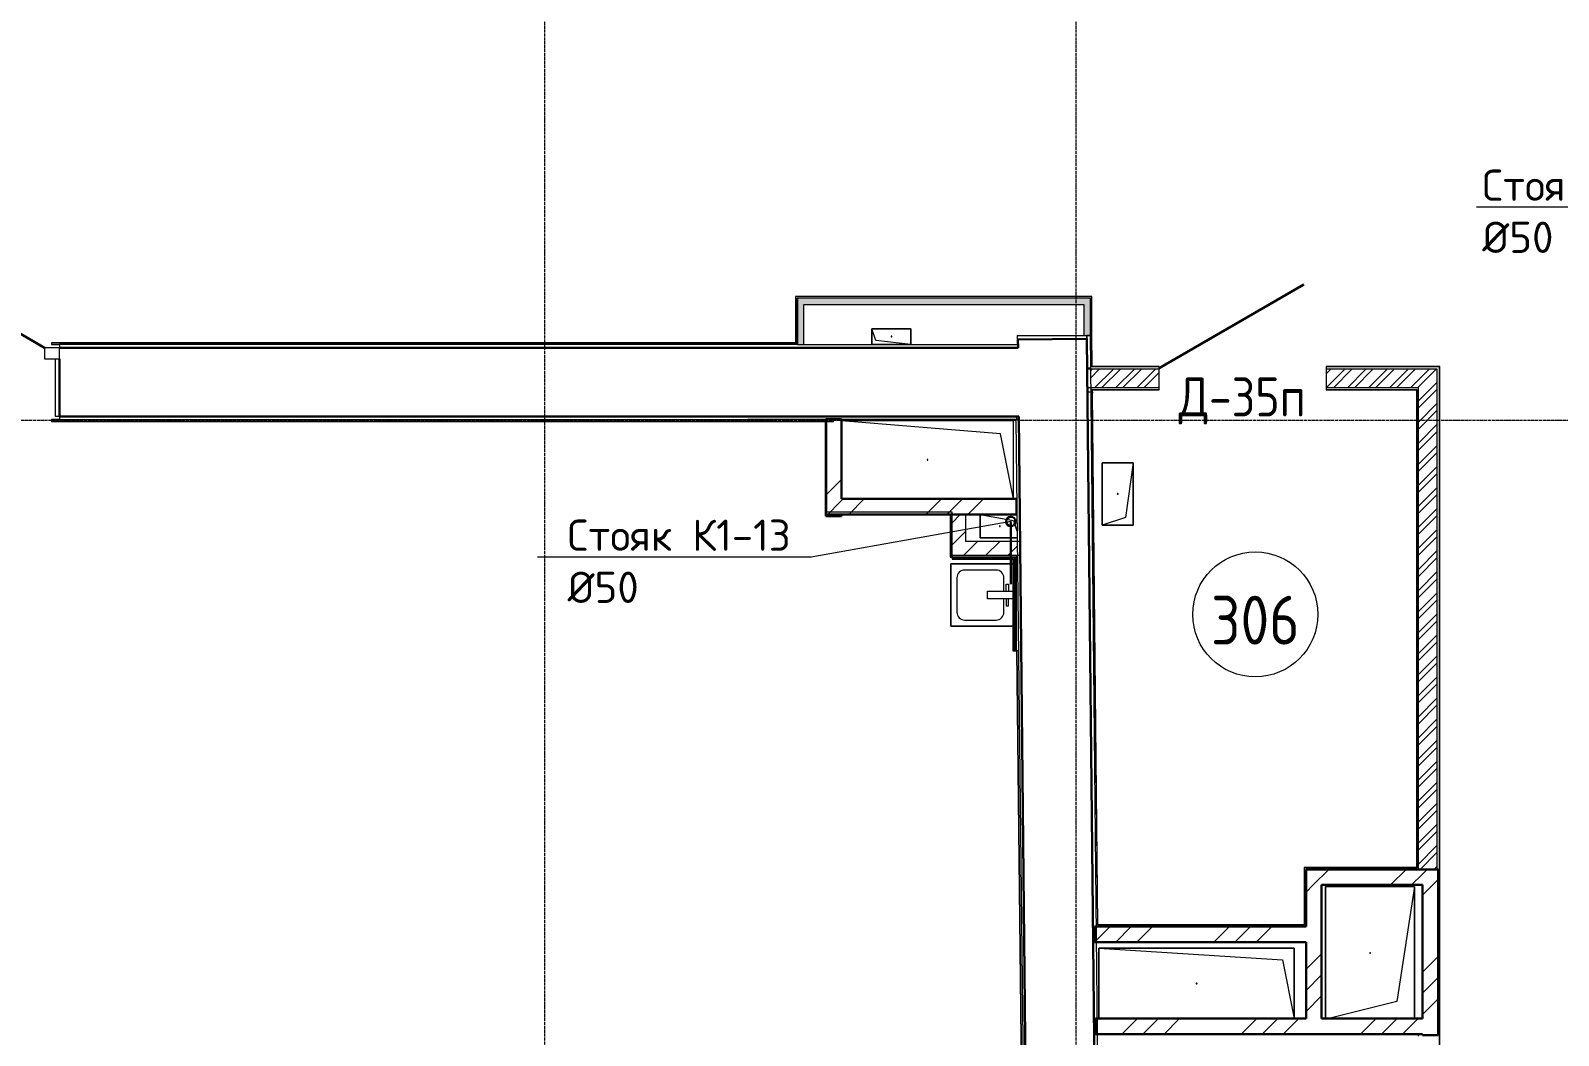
# Model space of a CAD drawing. Header units: millimetres. Extents: x -10178924 to 11692288, y -947381 to 58396.
# Drawn here: x 35159 to 44935, y -270622 to -264191 of the extents above; entities that cross this region are included whole.
import ezdxf
from ezdxf import colors
from ezdxf.entities.mleader import LeaderData, LeaderLine
from ezdxf.math import Vec2, Vec3

# ---------------------------------------------------------------- set-up
doc = ezdxf.new("R2010")
doc.units = ezdxf.units.MM
doc.linetypes.add('ADSK_Линия сетки', pattern=[25, 20, -2.5, 0, -2.5])
for name, color, linetype, lineweight in [('!К1', 32, 'Continuous', 30), ('Аннотация', 7, 'Continuous', 18), ('Выноски ВК', 7, 'Continuous', 0), ('Двери', 7, 'Continuous', 9), ('Марки дверей', 7, 'Continuous', 20), ('Обобщенные модели', 7, 'Continuous', 18), ('Оси', 253, 'Continuous', 9), ('Перекрытие', 7, 'Continuous', 18), ('Сантехника', 7, 'Continuous', 18), ('Стены внутренние', 7, 'Continuous', 18), ('Стены несущие', 7, 'Continuous', 30), ('Стены отделка', 7, 'Continuous', 30), ('Стены штриховка', 7, 'Continuous', 9), ('ШТРИХОВКА', 252, 'Continuous', 15)]:
    doc.layers.add(name, color=color, linetype=linetype, lineweight=lineweight)
doc.layers.add('Линии', color=7, linetype='Continuous', lineweight=9, true_color=0x00a600)
doc.styles.add('GOST Common', font='GOST_Common.ttf', dxfattribs={"width": 0.9, "height": 350})
doc.styles.add('GOST Common_2', font='GOST_Common.ttf', dxfattribs={"width": 0.9, "height": 250})
doc.styles.add('PDF ISOCPEUR', font='isocpeur.ttf')
pattern_1 = [(45, (-4e-11, -184652.27), (-67.35192, 67.35192), []), (45, (44.9, -184652.27), (-67.35192, 67.35192), [])]
pattern_2 = [(45, (-4e-11, -184652.3), (-381.661, 381.661), []), (45, (134.94, -184652.3), (0, 763.322), []), (45, (-134.94, -184652.3), (0, 763.322), [])]
pattern_3 = [(45, (-4e-11, -184652.27), (-70.71068, 70.71068), [])]

# ---------------------------------------------------------------- blocks, each defined once
blk = doc.blocks.new('AC_Дверь_Однопольная_Стальная - 1000х2100Н Д35п-металлическая-7230609-План 3-го этажа')
at = {"layer": 'Двери', "lineweight": 30}
blk.add_line((-535, 75), (391.6, 610), dxfattribs=at)
blk = doc.blocks.new('Дверь-Alumark_двупольная с глухим окном_S70 - 1600х2200 алюм ост Д-20п-4641768-План 3-го этажа')
at = {"layer": 'Двери', "lineweight": 30}
for p, q in [((-580, 220), (299, 727.5)), ((830, 220), (487.9, 417.5))]:
    blk.add_line(p, q, dxfattribs=at)
at = {"layer": 'Двери'}
for p, q in [((-675, 220), (-675, 150)), ((-580, 220), (-675, 220)), ((-580, 150), (-580, 220)), ((830, 220), (830, 150)), ((925, 220), (830, 220)), ((925, 150), (925, 220)), ((-675, 150), (-580, 150)), ((830, 150), (925, 150))]:
    blk.add_line(p, q, dxfattribs=at)
blk = doc.blocks.new('GM_Отверстие прямоугольное _в плите_ - Отверстие-6230068-План 3-го этажа')
at = {"layer": 'Обобщенные модели'}
for p, q in [((-550, 250), (-550, -250)), ((-550, 250), (-466.7, -166.7)), ((-550, 250), (-550, -250)), ((-466.7, -166.7), (550, -250)), ((-550, -250), (550, -250)), ((-550, -250), (550, -250))]:
    blk.add_line(p, q, dxfattribs=at)
for start, end in [(0, 180), (180, 360), (240, 0), (0, 105), (195, 210)]:
    blk.add_arc((0, 0), 2.5, start, end, dxfattribs=at)
blk = doc.blocks.new('GM_Отверстие прямоугольное _в плите_ - Отверстие-3479543-План 3-го этажа')
at = {"layer": 'Обобщенные модели'}
for p, q in [((-100, -200), (-100, 200)), ((-100, 200), (100, 200)), ((100, 200), (-100, 200)), ((-100, 200), (-100, -200)), ((-50, 150), (100, 200)), ((100, 200), (100, -200)), ((100, -200), (100, 200)), ((-100, -200), (-50, 150)), ((100, -200), (-100, -200)), ((-100, -200), (100, -200))]:
    blk.add_line(p, q, dxfattribs=at)
for start, end in [(360, 180), (180, 360), (60, 165), (300, 360), (195, 270)]:
    blk.add_arc((0, 0), 2.5, start, end, dxfattribs=at)
blk = doc.blocks.new('GM_Отверстие прямоугольное _в плите_ - Отверстие-3906246-План 3-го этажа')
at = {"layer": 'Обобщенные модели'}
for p, q in [((-50, -125), (-50, 125)), ((-50, 125), (50, 125)), ((50, 125), (-50, 125)), ((-50, 125), (-50, -125)), ((-50, -125), (-25, 100)), ((-25, 100), (50, 125)), ((50, 125), (50, -125)), ((50, -125), (50, 125)), ((50, -125), (-50, -125)), ((-50, -125), (50, -125))]:
    blk.add_line(p, q, dxfattribs=at)
for start, end in [(360, 180), (180, 360), (60, 165), (300, 360), (195, 270)]:
    blk.add_arc((0, 0), 2.5, start, end, dxfattribs=at)
blk = doc.blocks.new('SND_2D_Раковина - 400х400-608366-План 3-го этажа')
at = {"layer": 'Сантехника'}
for p, q in [((-200, 220), (200, 220)), ((-200, -176.6), (-200, 220)), ((-200, 220), (-200, -176.6)), ((200, 220), (-200, 220)), ((200, 220), (200, -176.6)), ((200, -176.6), (200, 220)), ((-160, 130), (-160, -70)), ((110, 180), (-110, 180)), ((160, -70), (160, 130)), ((-25, -176.6), (-25, -15)), ((-25, -15), (25, -15)), ((25, -15), (25, -176.6)), ((-110, -120), (-25, -120)), ((-70, -135), (-70, -150)), ((-25, -135), (-70, -135)), ((-70, -150), (-25, -150)), ((25, -120), (110, -120)), ((25, -135), (70, -135)), ((70, -150), (25, -150)), ((70, -135), (70, -150))]:
    blk.add_line(p, q, dxfattribs=at)
for centre, start, end in [((-110, 130), 90, 180), ((110, 130), 360, 90), ((-110, -70), 180, 270), ((110, -70), 270, 360)]:
    blk.add_arc(centre, 50, start, end, dxfattribs=at)
blk = doc.blocks.new('GM_Отверстие прямоугольное _в плите_ - Отверстие-V36-План 3-го этажа')
at = {"layer": 'Обобщенные модели'}
for p, q in [((-37.5, 87.5), (29.5, 109.8)), ((75, 110.3), (75, -125)), ((75, -125), (75, 110.3)), ((-75, -125), (-37.5, 87.5)), ((75, -125), (-75, -125)), ((-75, -125), (75, -125))]:
    blk.add_line(p, q, dxfattribs=at)
for start, end in [(360, 180), (180, 360), (60, 165), (300, 360), (195, 270)]:
    blk.add_arc((0, 0), 2.5, start, end, dxfattribs=at)
blk = doc.blocks.new('GM_Отверстие прямоугольное _в плите_ - Отверстие-7245768-План 3-го этажа')
at = {"layer": 'Обобщенные модели'}
for p, q in [((-285, -425), (-285, 420)), ((-285, 420), (-285, -425)), ((-171, 311), (265, 420)), ((285, 420), (285, -425)), ((285, -425), (285, 420)), ((-285, -425), (-171, 311)), ((285, -425), (-285, -425)), ((-285, -425), (285, -425))]:
    blk.add_line(p, q, dxfattribs=at)
for start, end in [(360, 180), (180, 360), (60, 165), (300, 360), (195, 270)]:
    blk.add_arc((0, 0), 2.5, start, end, dxfattribs=at)
blk = doc.blocks.new('GM_Отверстие прямоугольное _в плите_ - Отверстие-V38-План 3-го этажа')
at = {"layer": 'Обобщенные модели'}
for p, q in [((-285, -425), (-285, 420)), ((-285, 420), (-285, -425)), ((-171, 311), (265, 420)), ((285, 420), (285, -425)), ((285, -425), (285, 420)), ((-285, -425), (-171, 311)), ((285, -425), (-285, -425)), ((-285, -425), (285, -425))]:
    blk.add_line(p, q, dxfattribs=at)
for start, end in [(360, 180), (180, 360), (60, 165), (300, 360), (195, 270)]:
    blk.add_arc((0, 0), 2.5, start, end, dxfattribs=at)
blk = doc.blocks.new('GM_Отверстие прямоугольное _в плите_ - Отверстие-7259121-План 3-го этажа')
at = {"layer": 'Обобщенные модели'}
for p, q in [((-225, -625), (-225, 625)), ((-225, 625), (225, 625)), ((225, 625), (-225, 625)), ((-225, 625), (-225, -625)), ((-150, 550), (225, 625)), ((-225, -625), (-150, 550)), ((225, -625), (-225, -625)), ((-225, -625), (225, -625))]:
    blk.add_line(p, q, dxfattribs=at)
for start, end in [(360, 180), (180, 360), (60, 165), (300, 360), (195, 270)]:
    blk.add_arc((0, 0), 2.5, start, end, dxfattribs=at)
blk = doc.blocks.new('3 этаж')
at = {"layer": 'Стены внутренние'}
for points in [[(40106.1, -175616.9), (41898, -175616.9), (41898, -175576.9), (40066.1, -175576.9), (40066.1, -175616.9), (40081.1, -175616.9)], [(41898, -175816.6), (41938, -175816.3), (41938, -175576.9), (41898, -175576.9), (41898, -175616.9)], [(40106.1, -175874), (40106.1, -175616.9), (40066.1, -175616.9), (40066.1, -175874)]]:
    blk.add_hatch(color=256, dxfattribs=at).paths.add_polyline_path(points)
at = {"layer": 'Стены внутренние', "lineweight": 9}
h = blk.add_hatch(dxfattribs=at)
h.set_pattern_fill('FP_1', color=256, style=0, pattern_type=2)
h.set_pattern_definition(pattern_2)
h.paths.add_polyline_path([(40251.2, -176971.5), (40348.4, -176971.5), (40348.4, -176351.5), (40248.4, -176351.5), (40248.4, -176971.5)])
h = blk.add_hatch(dxfattribs=at)
h.set_pattern_fill('FP_1', color=256, style=0, pattern_type=2)
h.set_pattern_definition(pattern_2)
h.paths.add_polyline_path([(41462.6, -176961.5), (41468.4, -176961.5), (41468.4, -176861.5), (40348.4, -176861.5), (40348.4, -176961.5), (41356.7, -176961.5)])
at = {"layer": 'Стены внутренние', "lineweight": 9, "true_color": 0x005b00}
h = blk.add_hatch(dxfattribs=at)
h.set_pattern_fill('FP_4', color=98, style=0, pattern_type=2)
h.set_pattern_definition(pattern_3)
h.paths.add_polyline_path([(41143.7, -177133.5), (41143.7, -176961.5), (41055.7, -176961.5), (41055.7, -177133.5)])
h = blk.add_hatch(dxfattribs=at)
h.set_pattern_fill('FP_4', color=98, style=0, pattern_type=2)
h.set_pattern_definition(pattern_3)
h.paths.add_polyline_path([(41472.4, -177221.5), (41471.4, -177133.5), (41055.7, -177133.5), (41055.7, -177221.5), (41462.6, -177221.5)])
at = {"layer": 'Стены внутренние', "lineweight": 9}
h = blk.add_hatch(dxfattribs=at)
h.set_pattern_fill('FP_1', color=256, style=0, pattern_type=2)
h.set_pattern_definition(pattern_2)
h.paths.add_polyline_path([(44065, -179332.3), (44065, -179232.3), (43320, -179232.3), (43320, -179332.3), (44015, -179332.3)])
h = blk.add_hatch(dxfattribs=at)
h.set_pattern_fill('FP_1', color=256, style=0, pattern_type=2)
h.set_pattern_definition(pattern_2)
h.paths.add_polyline_path([(44103.7, -180293.3), (44165, -180293.3), (44165, -179232.3), (44065, -179232.3), (44065, -180293.3)])
h = blk.add_hatch(dxfattribs=at)
h.set_pattern_fill('FP_1', color=256, style=0, pattern_type=2)
h.set_pattern_definition(pattern_2)
h.paths.add_polyline_path([(43377.4, -180187.3), (43420, -180187.3), (43420, -179332.3), (43320, -179332.3), (43320, -180187.3)])
h = blk.add_hatch(dxfattribs=at)
h.set_pattern_fill('FP_1', color=256, style=0, pattern_type=2)
h.set_pattern_definition(pattern_2)
h.paths.add_polyline_path([(42367.1, -179698.3), (43320, -179698.3), (43320, -179598.3), (41977.1, -179598.3), (41978.1, -179698.3), (42025, -179698.3)])
h = blk.add_hatch(dxfattribs=at)
h.set_pattern_fill('FP_1', color=256, style=0, pattern_type=2)
h.set_pattern_definition(pattern_2)
h.paths.add_polyline_path([(44065, -180287.3), (44065, -180187.3), (41983.1, -180187.3), (41984.2, -180287.3), (44015, -180287.3)])
at = {"layer": 'Стены штриховка'}
h = blk.add_hatch(dxfattribs=at)
h.set_pattern_fill('ANSI32', color=256, scale=10)
h.set_pattern_definition(pattern_1)
h.paths.add_polyline_path([(44015, -176150.2), (44040, -176150.2), (44039, -176031.2), (43450, -176031.2), (43450, -176150.2), (43882.5, -176150.2)])
h.paths.add_polyline_path([(41920.6, -176150.2), (41921.6, -176149.7), (41920.5, -176050.2), (41919.3, -176050.2), (41920.3, -176150.2)])
h.paths.add_polyline_path([(41941.6, -176151.2), (42380, -176151.2), (42380, -176031.2), (41940.5, -176031.2), (41941.5, -176145.3)])
h = blk.add_hatch(dxfattribs=at)
h.set_pattern_fill('ANSI32', color=256, scale=10)
h.set_pattern_definition(pattern_1)
h.paths.add_polyline_path([(44159, -179232.3), (44159, -176031.2), (44039, -176031.2), (44039, -179232.3)])
at = {"layer": 'Линии', "color": 7}
blk.add_circle((42995.5, -177600.5), 400, dxfattribs=at)
at = {"layer": 'Оси', "linetype": 'ADSK_Линия сетки'}
for p, q in [((41849.6, -188334.9), (41849.6, -163554.3)), ((38449.6, -188334.9), (38449.6, -163898.5)), ((-10559.1, -176357.3), (56004.9, -176357.3))]:
    blk.add_line(p, q, dxfattribs=at)
at = {"layer": 'Перекрытие'}
for p, q in [((35319, -176334), (35319, -175964)), ((35344, -176334), (35319, -176334))]:
    blk.add_line(p, q, dxfattribs=at)
at = {"layer": 'Стены несущие'}
for p, q in [((41917.1, -175836.5), (41477.1, -175841.1)), ((41477.1, -175841.1), (41477.6, -175894)), ((41984.1, -182254.1), (41917.1, -175836.5)), ((35344, -175894), (41477.6, -175894)), ((35344, -175964), (35344, -176334)), ((41482.2, -176334), (35344, -176334)), ((40348.4, -176351.5), (40248.4, -176351.5)), ((40248.4, -176351.5), (40248.4, -176971.5)), ((40348.4, -176861.5), (40348.4, -176351.5)), ((41482.2, -176334), (41544.2, -182258.7)), ((41468.4, -176861.5), (40348.4, -176861.5)), ((41468.4, -176961.5), (41468.4, -176861.5)), ((40248.4, -176971.5), (40348.4, -176971.5)), ((40348.4, -176961.5), (41468.4, -176961.5)), ((40348.4, -176971.5), (40348.4, -176961.5)), ((44165, -179232.3), (43320, -179232.3)), ((43320, -179232.3), (43320, -179598.3)), ((44165, -180293.3), (44165, -179232.3)), ((43420, -179332.3), (44065, -179332.3)), ((43420, -180187.3), (43420, -179332.3)), ((44065, -179332.3), (44065, -180187.3)), ((43320, -179598.3), (41966.3, -179598.3)), ((41966.3, -179598.3), (41966.3, -179698.3)), ((41966.3, -179698.3), (43320, -179698.3)), ((43320, -179698.3), (43320, -180187.3)), ((43320, -180187.3), (41973.2, -180187.3)), ((41973.2, -180187.3), (41973.2, -180287.3)), ((44065, -180187.3), (43420, -180187.3)), ((41973.2, -180287.3), (44065, -180287.3)), ((44065, -180287.3), (44065, -180293.3)), ((44065, -180293.3), (44165, -180293.3))]:
    blk.add_line(p, q, dxfattribs=at)
at = {"layer": 'Стены отделка', "lineweight": 9}
for p, q in [((40054.1, -175564.9), (40054.1, -175862)), ((41950, -175564.9), (40054.1, -175564.9)), ((41938, -175576.9), (40066.1, -175576.9)), ((40066.1, -175576.9), (40066.1, -175874)), ((41938, -175576.9), (41938, -175816.6)), ((41950, -175804.5), (41950, -175564.9)), ((40106.1, -175616.9), (41898, -175616.9)), ((40106.1, -175874), (40106.1, -175616.9)), ((41898, -175616.9), (41898, -175816.6)), ((40054.1, -175862), (35294, -175862)), ((35294, -175862), (35294, -175874)), ((41470.9, -175816.6), (41470.9, -175836.6)), ((41470.9, -175816.6), (41938, -175816.6)), ((41470.9, -175836.6), (41918.1, -175836.6)), ((41938.1, -175816.3), (41918.1, -175816.6)), ((41918.1, -175836.6), (41918.1, -175816.6)), ((41918.1, -175816.6), (42005, -184248.3)), ((41938, -175804.6), (42025, -184248.1)), ((41952.2, -176013.2), (41950, -175804.5)), ((35294, -175874), (35344, -175874)), ((35344, -175874), (35344, -175894)), ((40066.1, -175874), (41476.8, -175874)), ((41476.8, -175894), (41476.8, -175874)), ((41940.3, -176025.2), (41919, -176025.2)), ((41919, -176025.2), (41919, -176175.2)), ((42380, -176013.2), (41952.2, -176013.2)), ((42380, -176163.2), (42380, -176013.2)), ((43450, -176013.2), (43450, -176163.2)), ((44175, -176013.2), (43450, -176013.2)), ((44177, -181227.3), (44177, -176015.2)), ((41953.8, -176175.2), (41953.7, -176161.1)), ((41953.9, -176163.2), (42380, -176163.2)), ((43450, -176163.2), (44027, -176163.2)), ((44027, -176163.2), (44027, -179220.3)), ((41919, -176175.2), (41953.8, -176175.2)), ((41989, -179586.3), (41953.9, -176187.2)), ((35344, -176354), (35294, -176354)), ((35294, -176354), (35294, -176366)), ((35344, -176334), (35344, -176354)), ((41470, -176354), (39748.4, -176354)), ((40295.9, -176366), (40295.9, -176354)), ((41482.6, -176354), (41462.6, -176354.2)), ((41462.6, -176354.2), (41529.6, -182253.8)), ((41470, -176354), (41470, -176334)), ((41549.6, -182253.6), (41482.6, -176354)), ((35294, -176366), (40242.4, -176366)), ((40242.4, -176366), (40242.4, -176956.5)), ((40254.4, -176946.5), (40254.4, -176366)), ((40254.4, -176366), (40295.9, -176366)), ((41055.7, -176946.5), (40254.4, -176946.5)), ((41055.7, -177234), (41055.7, -176946.5)), ((40244.4, -176958.5), (41043.7, -176958.5)), ((41043.7, -176958.5), (41043.7, -177234)), ((41143.7, -177133.5), (41143.7, -176961.5)), ((41490.6, -177133.5), (41143.7, -177133.5)), ((41043.7, -177234), (41055.7, -177234)), ((41055.7, -177221.5), (41491.5, -177221.5)), ((41055.9, -177221.5), (41055.9, -177246.5)), ((41468.4, -177834), (41468.4, -177221.5)), ((41055.9, -177246.5), (41443.4, -177246.5)), ((41443.4, -177246.5), (41443.4, -177834)), ((41443.4, -177834), (41468.4, -177834)), ((41479.4, -177833.9), (41467.4, -177834)), ((41467.4, -177834), (41515.2, -182042)), ((44027, -179220.3), (43308, -179220.3)), ((43308, -179222.3), (43308, -179586.3)), ((43308, -179586.3), (41989, -179586.3)), ((44039, -180299.3), (44039, -180287.3))]:
    blk.add_line(p, q, dxfattribs=at)
at = {"layer": 'Стены штриховка'}
for p, q in [((40064.1, -175864), (40064.1, -175574.9)), ((40064.1, -175574.9), (41940, -175574.9)), ((41940, -175804.5), (41940, -175574.9)), ((40066.1, -175864), (35294, -175864)), ((40054.1, -175862), (40064.1, -175862)), ((41940, -175804.5), (41938, -175804.6)), ((41938, -175804.6), (41940, -175804.5)), ((41950.2, -176015.2), (41948, -175804.5)), ((41950, -175804.5), (41948, -175804.5)), ((41948, -175804.5), (41950, -175804.5)), ((40066.1, -175874), (35344, -175874)), ((42380, -176031.2), (41919, -176031.2)), ((42380, -176015.2), (41950.2, -176015.2)), ((44175, -176015.2), (43450, -176015.2)), ((44159, -176031.2), (43450, -176031.2)), ((44159, -179232.3), (44159, -176031.2)), ((44177, -176013.2), (44175, -176013.2)), ((44175, -181227.3), (44175, -176015.2)), ((44177, -176015.2), (44177, -176013.2)), ((42380, -176151.2), (41919, -176151.2)), ((41941.7, -176161.1), (42380, -176161.2)), ((41987, -179588.3), (41951.7, -176161.1)), ((44039, -176151.2), (43450, -176151.2)), ((43450, -176161.2), (44029, -176161.2)), ((44029, -176161.2), (44029, -179222.3)), ((44039, -179232.3), (44039, -176151.2)), ((41953.8, -176175.2), (41953.9, -176185.2)), ((35344, -176354), (39748.4, -176354)), ((35294, -176364), (40295.9, -176364)), ((40254.4, -176366), (40244.4, -176366)), ((40244.4, -176366), (40244.4, -176958.5)), ((40242.4, -176956.5), (41045.7, -176956.5)), ((40242.4, -176956.5), (40242.4, -176958.5)), ((40242.4, -176958.5), (40244.4, -176958.5)), ((41045.7, -176956.5), (41045.7, -177234)), ((41055.9, -177231.5), (41458.4, -177231.5)), ((41055.9, -177237.5), (41452.4, -177237.5)), ((41452.4, -177237.5), (41452.4, -177834)), ((41458.4, -177231.5), (41458.4, -177834)), ((41469.4, -177834), (41517.2, -182044)), ((43308, -179220.3), (43308, -179222.3)), ((44029, -179222.3), (43308, -179222.3)), ((43310, -179220.3), (43310, -179588.3)), ((43310, -179588.3), (41987, -179588.3))]:
    blk.add_line(p, q, dxfattribs=at)
at = {"layer": 'Двери'}
blk.add_blockref('Дверь-Alumark_двупольная с глухим окном_S70 - 1600х2200 алюм ост Д-20п-4641768-План 3-го этажа', (34419, -176114), dxfattribs=at)
at = {"layer": 'Двери', "color": 8, "true_color": 0x7f7f7f}
blk.add_blockref('AC_Дверь_Однопольная_Стальная - 1000х2100Н Д35п-металлическая-7230609-План 3-го этажа', (42915, -176100.2), dxfattribs=at)
at = {"layer": 'Обобщенные модели'}
for name, p, rotation in [('GM_Отверстие прямоугольное _в плите_ - Отверстие-3906246-План 3-го этажа', (40667.2, -175822.6), 90), ('GM_Отверстие прямоугольное _в плите_ - Отверстие-6230068-План 3-го этажа', (40898.4, -176611.5), 180), ('GM_Отверстие прямоугольное _в плите_ - Отверстие-3479543-План 3-го этажа', (42115, -176829.5), 180), ('GM_Отверстие прямоугольное _в плите_ - Отверстие-V36-План 3-го этажа', (41360.9, -177036.5), 270), ('GM_Отверстие прямоугольное _в плите_ - Отверстие-7245768-План 3-го этажа', (43730, -179767.3), 180), ('GM_Отверстие прямоугольное _в плите_ - Отверстие-V38-План 3-го этажа', (43730, -179767.3), 180), ('GM_Отверстие прямоугольное _в плите_ - Отверстие-7259121-План 3-го этажа', (42620, -179962.3), 270)]:
    blk.add_blockref(name, p, dxfattribs=dict(at, rotation=rotation))
at = {"layer": 'Сантехника', "rotation": 90}
blk.add_blockref('SND_2D_Раковина - 400х400-608366-План 3-го этажа', (41266.8, -177476.5), dxfattribs=at)
at = {"layer": 'Аннотация', "lineweight": 9, "insert": (42995.5, -177637.4), "char_height": 312.5, "width": 520.211, "attachment_point": 5, "line_spacing_factor": 1.022766, "style": 'GOST Common'}
blk.add_mtext('306', dxfattribs=at)
at = {"layer": 'Марки дверей', "lineweight": 9, "insert": (42911.4, -176234.4), "char_height": 250, "width": 851.4, "attachment_point": 5, "line_spacing_factor": 1.022766, "style": 'GOST Common_2'}
blk.add_mtext('\\pxqc,t1.8,3.6,5.4,7.2,9,10.8,12.6,14.4,16.2,18,19.8,21.6,23.4,25.2,27,28.8,30.6,32.4,34.2,36,37.8,39.6,41.4,43.2,45,46.8,48.6,50.4,52.2,54,55.8,57.6;{Д-35п}', dxfattribs=at)
blk = doc.blocks.new('_None')

msp = doc.modelspace()

# ---------------------------------------------------------------- linework, layer by layer
at = {"layer": '!К1'}
msp.add_lwpolyline([(41431.9, -267331.8), (41431.9, -267733.3)], dxfattribs=at)
msp.add_circle((41431.9, -267331.8), 30, dxfattribs=at)

# ---------------------------------------------------------------- block references
at = {"layer": 'ШТРИХОВКА'}
msp.add_blockref('3 этаж', (0, -90326.7), dxfattribs=at)

# ---------------------------------------------------------------- leaders
at = {"layer": 'Выноски ВК', "ltscale": 50}
ml = msp.add_multileader_mtext('Standard', dxfattribs=at)
ml.set_content('Стояк К1-14 ^J%%C50', color=256, style='PDF ISOCPEUR')
ml.set_leader_properties(color=256, linetype='ByLayer', lineweight=-1)
ml.set_arrow_properties(name='NONE')
ml.build(insert=Vec2(0, 0))
ml.multileader.update_dxf_attribs({"text_left_attachment_type": 6, "text_right_attachment_type": 6, "dogleg_length": 100, "arrow_head_size": 300})
ctx = ml.context
ctx.base_point, ctx.char_height, ctx.arrow_head_size, ctx.landing_gap_size, ctx.plane_origin = Vec3(44447.3, -265320.3), 200, 300, 0, Vec3(40350.1, -262592.2)
ctx.left_attachment, ctx.right_attachment = 6, 6
notes = []
notes.append((ctx, [(1, (1, 1, 0), (46027.3, -265320.3), (-1, 0), 100, [(1, [(47594.5, -266304.4)], 0, [])])]))
ctx.mtext.insert, ctx.mtext.width, ctx.mtext.flow_direction = Vec3(44447.3, -265080.3), 1501.539, 5
ml = msp.add_multileader_mtext('Standard', dxfattribs=at)
ml.set_content('Стояк К1-13 ^J%%C50', color=256, style='PDF ISOCPEUR')
ml.set_leader_properties(color=256, linetype='ByLayer', lineweight=-1)
ml.set_arrow_properties(name='NONE')
ml.build(insert=Vec2(0, 0))
ml.multileader.update_dxf_attribs({"text_left_attachment_type": 6, "text_right_attachment_type": 6, "dogleg_length": 100, "arrow_head_size": 300})
ctx = ml.context
ctx.base_point, ctx.char_height, ctx.arrow_head_size, ctx.landing_gap_size, ctx.plane_origin = Vec3(38594.6, -267560.4), 200, 300, 0, Vec3(34187.6, -263619.6)
ctx.left_attachment, ctx.right_attachment = 6, 6
notes.append((ctx, [(1, (1, 1, 0), (40154.6, -267560.4), (-1, 0), 100, [(1, [(41431.9, -267331.8)], 0, [])])]))
ctx.mtext.insert, ctx.mtext.flow_direction = Vec3(38594.6, -267320.4), 5
for ctx, leaders in notes:
    for number, flags, end, landing, length, lines in leaders:
        leader = LeaderData()
        leader.index, (leader.has_last_leader_line, leader.has_dogleg_vector, leader.attachment_direction) = number, flags
        leader.last_leader_point, leader.dogleg_vector, leader.dogleg_length = Vec3(end), Vec3(landing), length
        for number, points, colour, breaks in lines:
            line = LeaderLine()
            line.index, line.vertices, line.color, line.breaks = number, Vec3.list(points), colors.encode_raw_color(colour), breaks
            leader.lines.append(line)
        ctx.leaders.append(leader)

doc.saveas('drawing.dxf')
